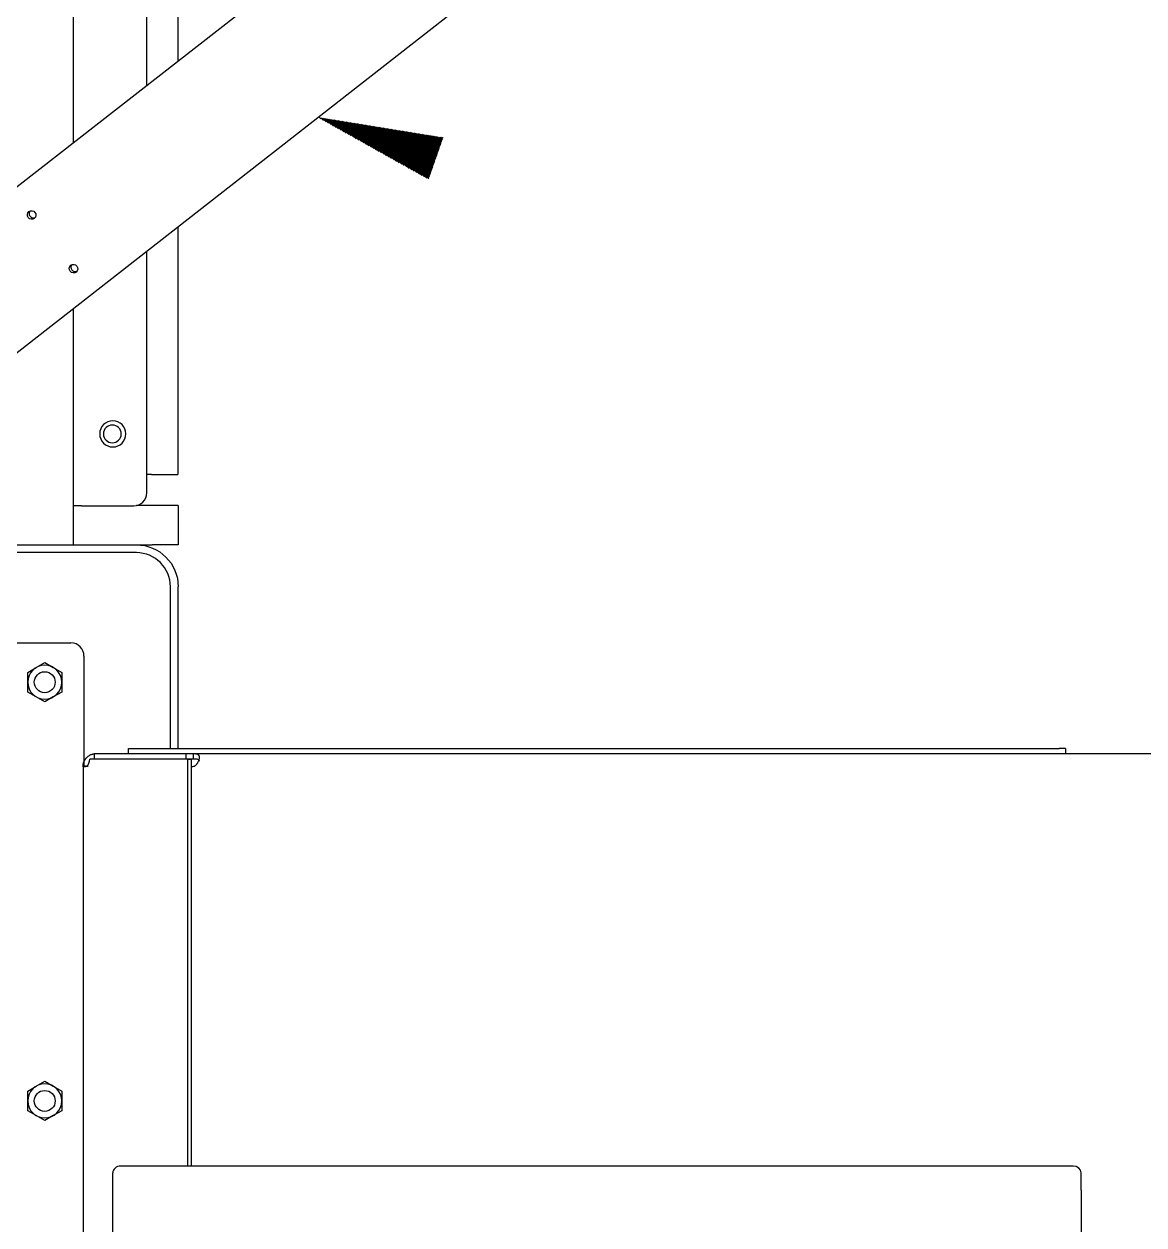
# Model space of a CAD drawing. Header units: millimetres. Extents: x 10462777 to 22643323, y 453826 to 1389191.
# Drawn here: x 11309424 to 11309851.9, y 584479.5 to 584938.4 of the extents above; entities that cross this region are included whole.
import ezdxf

# ---------------------------------------------------------------- set-up
doc = ezdxf.new("R2010")
doc.units = ezdxf.units.MM
doc.header["$LTSCALE"] = 200
doc.header["$MEASUREMENT"] = 0
for name, pattern in [('CENTER', [2, 1.25, -0.25, 0.25, -0.25]), ('CENTER2', [1.125, 0.75, -0.125, 0.125, -0.125]), ('HIDDEN', [3.75, 2.5, -1.25])]:
    doc.linetypes.add(name, pattern=pattern)
for name, color, linetype in [('1', 1, 'CENTER'), ('2', 2, 'CONTINUOUS'), ('7', 7, 'CONTINUOUS'), ('DV1_DEFAULT', 7, 'CONTINUOUS'), ('HIDDEN', 7, 'HIDDEN')]:
    doc.layers.add(name, color=color, linetype=linetype)
doc.layers.add('203', color=7, linetype='CONTINUOUS', true_color=0xffffff)
doc.layers.add('LAYOUT', color=8, linetype='CONTINUOUS', lineweight=25)

# ---------------------------------------------------------------- blocks, each defined once
blk = doc.blocks.new('r710ic')
at = {"layer": 'DV1_DEFAULT', "color": 3, "linetype": 'CENTER2', "lineweight": 0}
blk.add_circle((272041.37, 104232.63), 367.64, dxfattribs=at)
at = {"layer": 'LAYOUT', "color": 3}
blk.add_circle((272041.37, 104232.63), 2050.12, dxfattribs=at)

msp = doc.modelspace()

# ---------------------------------------------------------------- hatches: boundary and pattern name
at = {"layer": '1', "linetype": 'Continuous'}
h = msp.add_hatch(dxfattribs=at)
h.set_pattern_fill('ANSI31', color=27, scale=0.300004, angle=135, style=0, pattern_type=0)
h.set_pattern_definition([(135, (11312330.49683, 577794.69363), (-0.212135048, -0.212135048), [])])
h.paths.add_polyline_path([(11309536.34606, 584902.77306), (11309584.07814, 584895.00313), (11309578.54212, 584879.14635)], flags=0)

# ---------------------------------------------------------------- linework, layer by layer
at = {"layer": '2', "color": 252, "linetype": 'Continuous'}
for p, q in [((11309482.69735, 586612.34663, 0), (11309482.69735, 584924.32871, 0)), ((11309442.87704, 584893.20189, 0), (11309442.87704, 585439.32996, 0)), ((11309470.87744, 584915.07877, 0), (11309470.87744, 585434.32989, 0)), ((11309482.69735, 584860.87156, 0), (11309482.69735, 584766.3204, 0)), ((11309470.87744, 584759.32031, 0), (11309470.87744, 584851.62787, 0)), ((11309442.87704, 584739.45127, 0), (11309442.87704, 584829.75256, 0)), ((11309472.69721, 584766.3204, 0), (11309470.87702, 584766.3204, 0)), ((11309472.69721, 584766.3204, 0), (11309482.69735, 584766.3204, 0)), ((11309445.87709, 584754.32023, 0), (11309442.87704, 584754.32023, 0)), ((11309445.87709, 584754.32023, 0), (11309465.87737, 584754.32023, 0)), ((11309472.87747, 584754.44274, 0), (11309466.97656, 584754.44274, 0)), ((11309482.87761, 584754.44274, 0), (11309472.87747, 584754.44274, 0)), ((11309482.87761, 584754.44274, 0), (11309482.87761, 584739.44252, 0)), ((11309376.07153, 584739.44252, 0), (11309466.87738, 584739.44252, 0)), ((11309466.87625, 584739.44252, 0), (11309472.87747, 584739.44252, 0)), ((11309482.87761, 584739.44252, 0), (11309472.87747, 584739.44252, 0)), ((11309466.87738, 584736.44248, 0), (11309378.41628, 584736.44248, 0)), ((11309479.87757, 584661.66292, 0), (11309479.87757, 584723.4423, 0)), ((11309482.87761, 584661.66542, 0), (11309482.87761, 584723.4423, 0)), ((11309405.36613, 584701.94199, 0), (11309441.87703, 584701.94199, 0)), ((11309446.8771, 584696.94192, 0), (11309446.8771, 584655.09757, 0)), ((11309463.87734, 584659.66683, 0), (11309463.87734, 584661.66686, 0)), ((11309463.87734, 584661.66686, 0), (11309466.22052, 584661.66686, 0)), ((11309466.22052, 584661.66686, 0), (11309491.53459, 584661.66686, 0)), ((11309491.53459, 584661.66686, 0), (11309497.19152, 584661.66686, 0)), ((11309497.19152, 584661.66686, 0), (11309788.56824, 584661.66686, 0)), ((11309788.56824, 584661.66686, 0), (11309794.22518, 584661.66686, 0)), ((11309794.22518, 584661.66686, 0), (11309819.53925, 584661.66686, 0)), ((11309821.88243, 584661.66686, 0), (11309819.53925, 584661.66686, 0)), ((11309821.88243, 584661.66686, 0), (11309821.88243, 584659.66683, 0)), ((11309486.54836, 584657.54136, 0), (11309449.07117, 584657.54136, 0)), ((11309450.74847, 584659.66683, 0), (11309450.74847, 584657.6668, 0)), ((11309450.74847, 584659.66683, 0), (11309485.75633, 584659.66683, 0)), ((11309450.74847, 584657.6668, 0), (11309485.75633, 584657.6668, 0)), ((11309479.87757, 584657.53986, 0), (11309479.87757, 584657.66455, 0)), ((11309482.87761, 584657.54036, 0), (11309482.87761, 584657.66411, 0)), ((11309485.75633, 584659.66683, 0), (11309485.75633, 584657.6668, 0)), ((11309485.75633, 584659.66683, 0), (11309488.73613, 584659.66683, 0)), ((11309485.75633, 584657.6668, 0), (11309488.73613, 584657.6668, 0)), ((11309486.54836, 584657.54136, 0), (11309487.96259, 584657.54136, 0)), ((11309486.54836, 584502.04186, 0), (11309486.54836, 584657.54136, 0)), ((11309487.96259, 584654.54042, 0), (11309487.96259, 584657.54136, 0)), ((11309488.73613, 584659.66683, 0), (11309956.00977, 584659.66683, 0)), ((11309488.73613, 584657.6668, 0), (11309488.73613, 584659.66683, 0)), ((11309446.50165, 584654.66676, 0), (11309446.50165, 584444.44073, 0)), ((11309446.50165, 584654.66676, 0), (11309446.56405, 584654.66676, 0)), ((11309487.87768, 584654.54132, 0), (11309487.87768, 584502.03992, 0))]:
    msp.add_line(p, q, dxfattribs=at)
at = {"layer": '2', "color": 60, "linetype": 'Continuous'}
for p, q in [((11309425.37679, 584690.69461, 0), (11309428.62684, 584692.57102, 0)), ((11309428.62684, 584692.57102, 0), (11309431.87689, 584694.44744, 0)), ((11309431.87689, 584694.44744, 0), (11309435.12693, 584692.57102, 0)), ((11309435.12693, 584692.57102, 0), (11309438.37698, 584690.69461, 0)), ((11309425.37679, 584686.94178, 0), (11309425.37679, 584690.69461, 0)), ((11309438.37698, 584690.69461, 0), (11309438.37698, 584686.94178, 0)), ((11309425.37679, 584683.18895, 0), (11309425.37679, 584686.94178, 0)), ((11309428.62684, 584681.31253, 0), (11309425.37679, 584683.18895, 0)), ((11309438.37698, 584683.18895, 0), (11309435.12693, 584681.31253, 0)), ((11309438.37698, 584686.94178, 0), (11309438.37698, 584683.18895, 0)), ((11309431.87689, 584679.43612, 0), (11309428.62684, 584681.31253, 0)), ((11309435.12693, 584681.31253, 0), (11309431.87689, 584679.43612, 0)), ((11309425.37679, 584530.69233, 0), (11309428.62684, 584532.56875, 0)), ((11309428.62684, 584532.56875, 0), (11309431.87689, 584534.44516, 0)), ((11309431.87689, 584534.44516, 0), (11309435.12693, 584532.56875, 0)), ((11309435.12693, 584532.56875, 0), (11309438.37698, 584530.69233, 0)), ((11309425.37679, 584526.9395, 0), (11309425.37679, 584530.69233, 0)), ((11309438.37698, 584530.69233, 0), (11309438.37698, 584526.9395, 0)), ((11309425.37679, 584523.18667, 0), (11309425.37679, 584526.9395, 0)), ((11309428.62684, 584521.31026, 0), (11309425.37679, 584523.18667, 0)), ((11309438.37698, 584523.18667, 0), (11309435.12693, 584521.31026, 0)), ((11309438.37698, 584526.9395, 0), (11309438.37698, 584523.18667, 0)), ((11309431.87689, 584519.43384, 0), (11309428.62684, 584521.31026, 0)), ((11309435.12693, 584521.31026, 0), (11309431.87689, 584519.43384, 0))]:
    msp.add_line(p, q, dxfattribs=at)
at = {"layer": '2', "color": 7, "linetype": 'Continuous'}
for p, q in [((11309457.87726, 584494.84535, 0), (11309457.87726, 584499.44072, 0)), ((11309824.88247, 584502.03883, 0), (11309460.8773, 584502.03883, 0)), ((11309827.88251, 584494.84535, 0), (11309827.88251, 584499.44072, 0)), ((11309457.87726, 584492.84532, 0), (11309457.87726, 584494.84535, 0)), ((11309827.88251, 584492.84532, 0), (11309827.88251, 584494.84535, 0)), ((11309457.87726, 584447.53838, 0), (11309457.87726, 584492.84532, 0)), ((11309827.88251, 584492.84532, 0), (11309827.88251, 584447.53838, 0))]:
    msp.add_line(p, q, dxfattribs=at)
at = {"layer": '2', "color": 252, "linetype": 'Continuous', "extrusion": (0, 0, -1)}
for centre, radius in [((-11309457.87726, 584781.82062, 0), 5.00007), ((-11309457.69699, 584781.82062, 0), 3.40005)]:
    msp.add_circle(centre, radius, dxfattribs=at)
at = {"layer": '2', "color": 60, "linetype": 'Continuous', "extrusion": (0, 0, -1)}
for centre in [(-11309431.87689, 584686.94178, 0), (-11309431.87689, 584526.9395, 0)]:
    msp.add_circle(centre, 6.50009, dxfattribs=at)
at = {"layer": '2', "color": 252, "linetype": 'Continuous'}
for centre in [(11309431.87689, 584686.94178, 0), (11309431.87689, 584526.9395, 0)]:
    msp.add_circle(centre, 4.00006, dxfattribs=at)
for centre, radius, start, end in [((11309465.87737, 584759.32031, 0), 5.00007, 270, 0), ((11309466.87738, 584723.4423, 0), 13.00018, 0, 90), ((11309441.87703, 584696.94192, 0), 5.00007, 0, 90)]:
    msp.add_arc(centre, radius, start, end, dxfattribs=at)
at = {"layer": '2', "color": 252, "linetype": 'Continuous', "extrusion": (0, 0, -1)}
for centre, radius, start, end in [((-11309466.87738, 584723.4423, 0), 16.00023, 90, 180), ((-11309451.50172, 584654.66676, 0), 5.00007, 0, 3.7948718), ((-11309487.87768, 584657.54136, 0), 3.00004, 253.3725832, 270)]:
    msp.add_arc(centre, radius, start, end, dxfattribs=at)
at = {"layer": '2', "color": 252, "linetype": 'Continuous'}
msp.add_ellipse((11309446.94981, 584657.54136, 0), major_axis=(0, 3.00004), ratio=0.707106781, start_param=3.64121363, end_param=4.71238898, dxfattribs=at)
at = {"layer": '2', "color": 7, "linetype": 'Continuous'}
for centre, start_param, end_param in [((11309460.8773, 584499.44072, 0), 4.71238898, 6.283185307), ((11309824.88247, 584499.44072, 0), 3.141592654, 4.71238898)]:
    msp.add_ellipse(centre, major_axis=(-3.00004, 0), ratio=0.866025404, start_param=start_param, end_param=end_param, dxfattribs=at)
at = {"layer": '2', "color": 252, "linetype": 'Continuous'}
for points, knots in [([(11309446.51261, 584654.99769, 0), (11309446.51385, 584655.0155, 0), (11309446.51633, 584655.05128, 0), (11309446.52103, 584655.10774, 0), (11309446.52656, 584655.16644, 0), (11309446.53306, 584655.22752, 0), (11309446.54061, 584655.29085, 0), (11309446.54929, 584655.35639, 0), (11309446.55917, 584655.42406, 0), (11309446.57035, 584655.4938, 0), (11309446.58291, 584655.56553, 0), (11309446.59692, 584655.63918, 0), (11309446.61249, 584655.71467, 0), (11309446.62967, 584655.79191, 0), (11309446.64856, 584655.87083, 0), (11309446.66924, 584655.95134, 0), (11309446.69177, 584656.03335, 0), (11309446.71624, 584656.11675, 0), (11309446.74272, 584656.20145, 0), (11309446.77125, 584656.2873, 0), (11309446.8019, 584656.37416, 0), (11309446.8347, 584656.46193, 0), (11309446.86971, 584656.55045, 0), (11309446.90697, 584656.6396, 0), (11309446.9465, 584656.72925, 0), (11309446.98832, 584656.81926, 0), (11309447.03247, 584656.90951, 0), (11309447.07895, 584656.99985, 0), (11309447.12778, 584657.09016, 0), (11309447.17894, 584657.18029, 0), (11309447.23243, 584657.27013, 0), (11309447.28824, 584657.35953, 0), (11309447.34635, 584657.44837, 0), (11309447.40672, 584657.53652, 0), (11309447.46934, 584657.62386, 0), (11309447.53414, 584657.71026, 0), (11309447.60109, 584657.79561, 0), (11309447.67013, 584657.87979, 0), (11309447.7412, 584657.96269, 0), (11309447.81422, 584658.0442, 0), (11309447.88914, 584658.12421, 0), (11309448.09263, 584658.33224, 0), (11309448.44742, 584658.64323, 0), (11309448.97659, 584658.99735, 0), (11309449.51712, 584659.26849, 0), (11309449.92621, 584659.41676, 0), (11309450.19697, 584659.49443, 0), (11309450.34464, 584659.53187, 0), (11309450.48676, 584659.56342, 0), (11309450.62281, 584659.5896, 0), (11309450.75231, 584659.6109, 0), (11309450.8748, 584659.62786, 0), (11309450.98985, 584659.64098, 0), (11309451.09705, 584659.65079, 0), (11309451.19603, 584659.65778, 0), (11309451.28649, 584659.66245, 0), (11309451.36786, 584659.66523, 0), (11309451.44069, 584659.66664, 0), (11309451.48146, 584659.66677, 0), (11309451.50172, 584659.66683, 0)], [0, 0, 0, 0, 0.010059522, 0.020201945, 0.030428648, 0.040740762, 0.051139187, 0.061624617, 0.072197563, 0.082858372, 0.093607249, 0.104444275, 0.115369428, 0.126382599, 0.137483611, 0.148672236, 0.159948206, 0.171311238, 0.182758664, 0.194285959, 0.205891051, 0.217571631, 0.229325158, 0.241148883, 0.253039869, 0.264995015, 0.277011075, 0.289084673, 0.301212328, 0.313390467, 0.325615442, 0.337883549, 0.350191041, 0.362534143, 0.37490907, 0.38731204, 0.399739288, 0.412187082, 0.424651737, 0.437129629, 0.449617208, 0.462111018, 0.53655157, 0.610128909, 0.682048619, 0.751590768, 0.77243893, 0.792991789, 0.813247741, 0.833205708, 0.852865484, 0.872228116, 0.891296315, 0.91007489, 0.928571219, 0.946795748, 0.964762508, 0.982489655, 1, 1, 1, 1]), ([(11309488.73613, 584659.66683, 0), (11309488.78323, 584659.66677, 0), (11309488.87801, 584659.66664, 0), (11309489.01583, 584659.66523, 0), (11309489.15111, 584659.66245, 0), (11309489.28321, 584659.65778, 0), (11309489.41194, 584659.65079, 0), (11309489.53698, 584659.64098, 0), (11309489.65806, 584659.62786, 0), (11309489.77489, 584659.6109, 0), (11309489.88717, 584659.5896, 0), (11309489.99462, 584659.56342, 0), (11309490.09695, 584659.53187, 0), (11309490.19387, 584659.49443, 0), (11309490.28507, 584659.45064, 0), (11309490.37024, 584659.40005, 0), (11309490.44924, 584659.34233, 0), (11309490.52195, 584659.27718, 0), (11309490.58826, 584659.20438, 0), (11309490.64807, 584659.12376, 0), (11309490.70127, 584659.03524, 0), (11309490.74773, 584658.9388, 0), (11309490.78735, 584658.83452, 0), (11309490.82003, 584658.72254, 0), (11309490.84564, 584658.60309, 0), (11309490.86407, 584658.47647, 0), (11309490.87522, 584658.34304, 0), (11309490.88178, 584658.09898, 0), (11309490.85162, 584657.72108, 0), (11309490.73762, 584657.1919, 0), (11309490.55268, 584656.65135, 0), (11309490.33431, 584656.19793, 0), (11309490.11512, 584655.84498, 0), (11309489.92237, 584655.58374, 0), (11309489.71264, 584655.34465, 0), (11309489.48781, 584655.13034, 0), (11309489.24934, 584654.94425, 0), (11309489.0003, 584654.78556, 0), (11309488.82347, 584654.70604, 0), (11309488.73613, 584654.66676, 0)], [0, 0, 0, 0, 0.016273195, 0.032747874, 0.049445238, 0.066382158, 0.083571676, 0.101023497, 0.11874448, 0.136739093, 0.155009856, 0.173557743, 0.192382561, 0.211483309, 0.230858496, 0.250496802, 0.270380139, 0.2904947, 0.310824401, 0.331351302, 0.352056006, 0.372918011, 0.393916049, 0.415028397, 0.436233176, 0.457508641, 0.478833466, 0.500187025, 0.569368164, 0.63774708, 0.704585482, 0.769214304, 0.804968349, 0.839772067, 0.873620688, 0.906522163, 0.938505647, 0.96963113, 1, 1, 1, 1]), ([(11309488.73613, 584657.6668, 0), (11309489.04288, 584657.6668, 0), (11309489.3341, 584657.66444, 0), (11309489.85875, 584657.63022, 0), (11309490.0922, 584657.59792, 0), (11309490.47474, 584657.47527, 0), (11309490.62331, 584657.38431, 0), (11309490.8248, 584657.13354, 0), (11309490.87772, 584656.97367, 0), (11309490.87772, 584656.78813, 0), (11309490.87772, 584656.78811, 0), (11309490.87772, 584656.7881, 0)], [0, 0, 0, 0, 0.249999884, 0.249999884, 0.499999767, 0.499999767, 0.749999651, 0.749999651, 0.999999534, 0.999999534, 1, 1, 1, 1]), ([(11309447.96614, 584654.90803, 0), (11309447.9243, 584654.88496, 0), (11309447.8402, 584654.83858, 0), (11309447.71728, 584654.77791, 0), (11309447.59689, 584654.72342, 0), (11309447.48003, 584654.67593, 0), (11309447.3674, 584654.63539, 0), (11309447.25971, 584654.60194, 0), (11309447.15761, 584654.57562, 0), (11309447.02962, 584654.55012, 0), (11309446.88667, 584654.53655, 0), (11309446.76091, 584654.54782, 0), (11309446.67186, 584654.57691, 0), (11309446.609, 584654.61369, 0), (11309446.579, 584654.64911, 0), (11309446.56405, 584654.66676, 0)], [0, 0, 0, 0, 0.060249608, 0.121094802, 0.182480346, 0.244348556, 0.306638746, 0.369285703, 0.432222274, 0.495380126, 0.622032708, 0.7487199, 0.832937907, 0.916751835, 1, 1, 1, 1])]:
    msp.add_open_spline(points, degree=3, knots=knots, dxfattribs=at)
msp.add_open_spline([(11309446.51262, 584654.99773, 0), (11309447.17783, 584654.95361, 0), (11309447.84305, 584654.90948, 0), (11309448.50826, 584654.86535, 0)], degree=3, dxfattribs=at)
at = {"layer": '203', "color": 252, "linetype": 'Continuous'}
for p, q in [((11309188.21017, 584694.23131, 0), (11309804.76236, 585175.93467, 0)), ((11309835.54587, 585136.53357, 0), (11309218.99368, 584654.83021, 0))]:
    msp.add_line(p, q, dxfattribs=at)
for centre in [(11309426.8761, 584865.46913, 0), (11309442.88352, 584844.98056, 0)]:
    msp.add_ellipse(centre, major_axis=(1.01586, -1.30024), ratio=0.978887907, dxfattribs=at)
for centre, start_param, end_param in [((11309427.52038, 584865.9725, 0), 0.255847841, 1.57080106), ((11309427.52038, 584865.9725, 0), 1.570791969, 2.885745195), ((11309443.5278, 584845.48393, 0), 0.255847841, 1.57080106), ((11309443.5278, 584845.48393, 0), 1.570791969, 2.885745195)]:
    msp.add_ellipse(centre, major_axis=(-1.01586, 1.30024), ratio=0.978887907, start_param=start_param, end_param=end_param, dxfattribs=at)
at = {"layer": '7', "color": 4}
msp.add_circle((11311240.35769, 586399.55916, 0), 1505, dxfattribs=at)
at = {"layer": 'HIDDEN'}
msp.add_circle((11311240.35769, 586399.55916, 0), 1475, dxfattribs=at)

# ---------------------------------------------------------------- block references
at = {"layer": 'LAYOUT', "color": 2, "rotation": 270}
msp.add_blockref('r710ic', (11204875.24796, 856316.46559, 0), dxfattribs=at)

doc.saveas('drawing.dxf')
